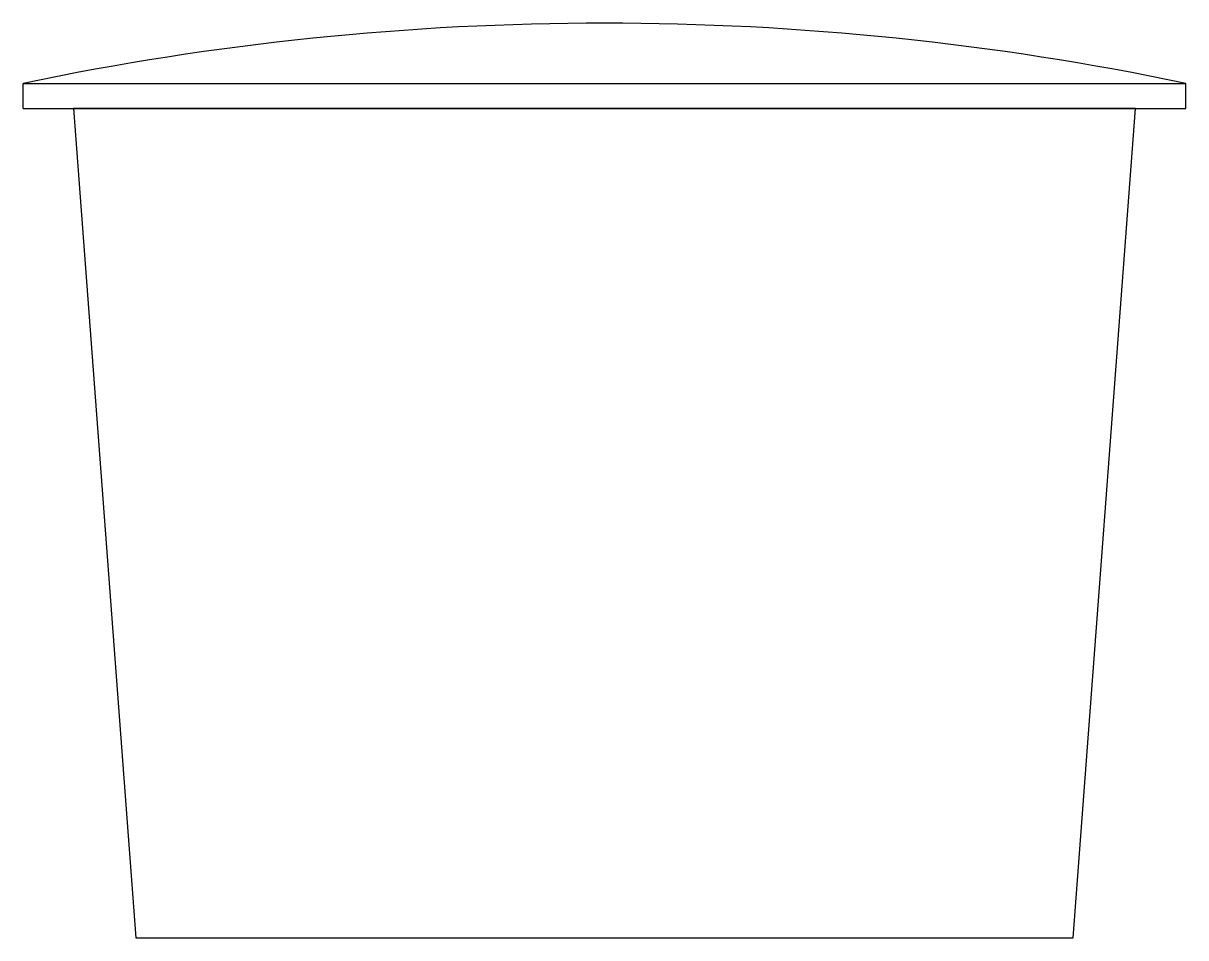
# Model space of a CAD drawing. Header units: millimetres. Extents: x -10123.02 to -10120.7, y -199.32 to -197.5.
import ezdxf

# ---------------------------------------------------------------- set-up
doc = ezdxf.new("R2010")
doc.units = ezdxf.units.MM
doc.layers.add('Tub_água_reservatórios', color=3, linetype='Continuous')

msp = doc.modelspace()

# ---------------------------------------------------------------- linework, layer by layer
at = {"layer": 'Tub_água_reservatórios'}
for p, q in [((-10123.0212, -197.6174), (-10120.7012, -197.6174)), ((-10123.0212, -197.6674), (-10123.0212, -197.6174)), ((-10120.7012, -197.6674), (-10120.7012, -197.6174)), ((-10123.0212, -197.6674), (-10120.7012, -197.6674))]:
    msp.add_line(p, q, dxfattribs=at)
msp.add_lwpolyline([(-10122.9212, -197.6674), (-10122.7962, -199.3224), (-10120.9262, -199.3224), (-10120.8012, -197.6674)], close=True, dxfattribs=at)
msp.add_arc((-10121.8612, -203.1641), 5.6667, 78.1877, 101.8123, dxfattribs=at)

doc.saveas('drawing.dxf')
